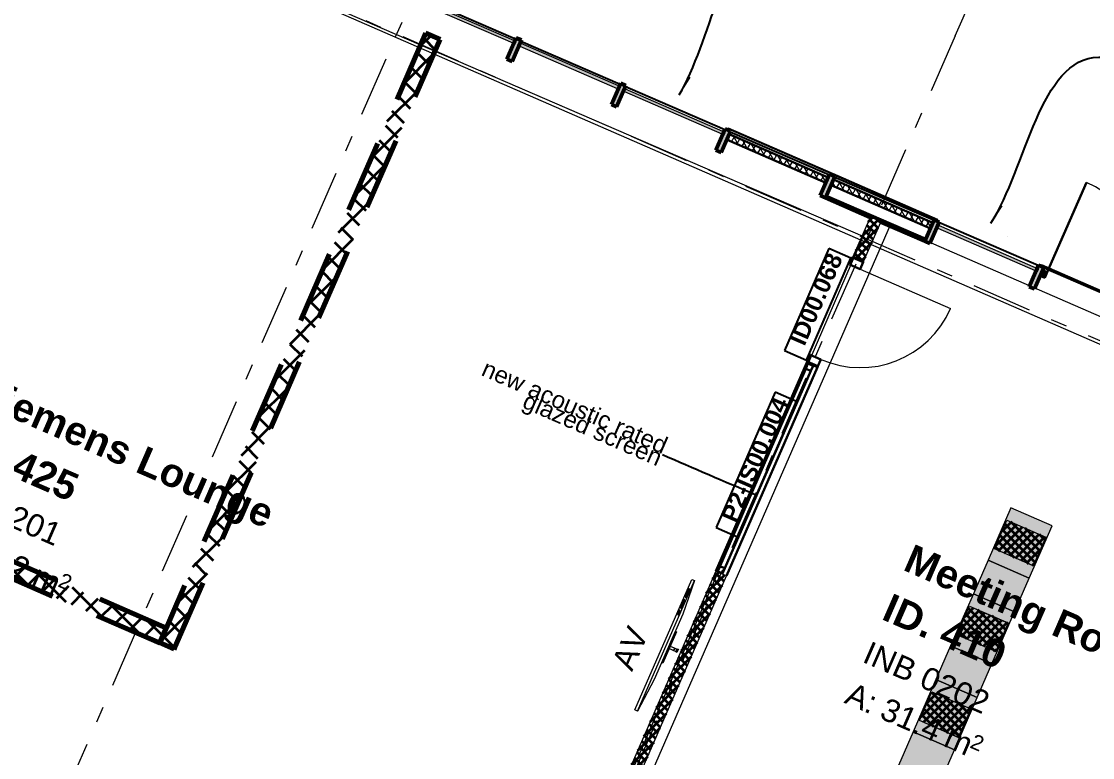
# Model space of a CAD drawing. Header units: millimetres. Extents: x -99530 to 1067232, y -97212 to 137997.
# Drawn here: x 998482 to 1007882, y 8505 to 14967 of the extents above; entities that cross this region are included whole.
import ezdxf
from ezdxf.enums import TextEntityAlignment as Align

# ---------------------------------------------------------------- set-up
doc = ezdxf.new("R2010")
doc.units = ezdxf.units.MM
doc.header["$MEASUREMENT"] = 0
doc.linetypes.add('Double Dashed', pattern=[1093.611073, 529.166651, -211.666656, 141.111112, -211.666656])
doc.linetypes.add('Long Dashed', pattern=[1058.333302, 634.99999, -423.333311])
for name, color, linetype in [('A-15-MG_Structural_Grid', 7, 'Continuous'), ('A-20-M_Floor_Slab', 7, 'Continuous'), ('A-25-M_Curtain_Wall', 7, 'Continuous'), ('A-25-M_Wall_Ext', 7, 'Continuous'), ('A-25-M_Wall_Int', 7, 'Continuous'), ('Demolished_A-25-M_Wall_Int', 7, 'Continuous'), ('New_A-05-M_Gross_Int_Siemens', 7, 'Continuous'), ('New_A-25-M_Wall_Int', 7, 'Continuous'), ('New_ArchiCAD Door Markers', 7, 'Continuous'), ('New_ArchiCAD Doors', 7, 'Continuous'), ('New_ArchiCAD Window Markers', 7, 'Continuous'), ('New_ArchiCAD Windows', 7, 'Continuous')]:
    doc.layers.add(name, color=color, linetype=linetype)
for name, color, linetype, lineweight, true_color in [('A-15-MG_Structural_Grid_Pen_No__163', 7, 'Continuous', 0, 0x750077), ('A-25-M_Curtain_Wall_Pen_No__144', 7, 'Continuous', 0, 0xc8c8c8), ('A-25-M_Curtain_Wall_Pen_No__165', 7, 'Continuous', 0, 0x006060), ('A-25-M_Curtain_Wall_Pen_No__27', 7, 'Continuous', 50, 0x2a2a2a), ('A-25-M_Curtain_Wall_Pen_No__43', 7, 'Continuous', 30, 0x444444), ('A-25-M_Wall_Ext_Pen_No__64', 7, 'Continuous', 20, 0x606060), ('A-25-M_Wall_Int_Pen_No__107', 7, 'Continuous', 15, 0xa6a6a6), ('A-25-M_Wall_Int_Pen_No__27', 7, 'Continuous', 50, 0x2a2a2a), ('ArchiCAD Doors_Pen_No__103', 7, 'Continuous', 15, 0xa6a6a6), ('ArchiCAD Doors_Pen_No__43', 7, 'Continuous', 30, 0x444444), ('New_A-05-M_Gross_Int_Siemens_Pen_No__74', 7, 'Continuous', 20, 0x606060), ('New_ArchiCAD Doors_Pen_No__43', 7, 'Continuous', 30, 0x444444), ('New_ArchiCAD Doors_Pen_No__63', 7, 'Continuous', 20, 0x606060), ('New_ArchiCAD Windows_Pen_No__43', 7, 'Continuous', 30, 0x444444)]:
    doc.layers.add(name, color=color, linetype=linetype, lineweight=lineweight, true_color=true_color)
for name, color, linetype, lineweight in [('A-20-M_Floor_Slab_Pen_No__89', 8, 'Continuous', 20), ('A-25-M_Curtain_Wall_Pen_No__1', 7, 'Continuous', 13), ('A-25-M_Wall_Ext_Pen_No__4', 7, 'Continuous', 20), ('A-95-H_Fill_Plan_FloorTrunking_Pen_No__1', 7, 'Continuous', 13), ('A-95-H_Fill_Plan_FloorTrunking_Pen_No__101', 252, 'Continuous', 15), ('A-95-P_Text_1_50_GA_Pen_No__1', 7, 'Continuous', 13), ('A-95-P_Text_1_50_GA_Pen_No__85', 8, 'Continuous', 20), ('ArchiCAD Doors_Pen_No__3', 7, 'Continuous', 18), ('Demolished_A-25-M_Wall_Int_Pen_No__175', 1, 'Continuous', 35), ('Demolished_A-25-M_Wall_Int_Pen_No__177', 1, 'Continuous', 70), ('G-10-P_Topo_Building_Pen_No__194', 7, 'Continuous', 25), ('G-10-P_Topo_Misc_Pen_No__1', 7, 'Continuous', 13), ('New_A-25-M_Wall_Int_Pen_No__1', 7, 'Continuous', 13), ('New_A-25-M_Wall_Int_Pen_No__155', 5, 'Continuous', 35), ('New_A-95-H_Fill_Plan_FloorTrunking_Pen_No__1', 7, 'Continuous', 13), ('New_A-95-H_Fill_Plan_FloorTrunking_Pen_No__155', 5, 'Continuous', 35), ('New_A-95-P_Text_1_50_GA_Pen_No__1', 7, 'Continuous', 13), ('New_A-95-P_Text_1_50_GA_Pen_No__85', 8, 'Continuous', 20), ('New_ArchiCAD Door Markers_Pen_No__1', 7, 'Continuous', 13), ('New_ArchiCAD Door Markers_Pen_No__5', 7, 'Continuous', 25), ('New_ArchiCAD Doors_Pen_No__1', 7, 'Continuous', 13), ('New_ArchiCAD Window Markers_Pen_No__1', 7, 'Continuous', 13), ('New_ArchiCAD Window Markers_Pen_No__5', 7, 'Continuous', 25), ('New_ArchiCAD Windows_Pen_No__1', 7, 'Continuous', 13), ('New_ArchiCAD Zone Stamps_Pen_No__6', 7, 'Continuous', 35)]:
    doc.layers.add(name, color=color, linetype=linetype, lineweight=lineweight)
doc.styles.add('GENERATED_STYLE_1', font='')
doc.styles.add('GENERATED_STYLE_2', font='')
doc.styles.add('GENERATED_STYLE_3', font='')
doc.styles.add('GENERATED_STYLE_4', font='')
doc.styles.get('GENERATED_STYLE_1').set_extended_font_data('Arial', bold=True)
doc.styles.get('GENERATED_STYLE_2').set_extended_font_data('Swis721 BT', bold=True)
doc.styles.get('GENERATED_STYLE_3').set_extended_font_data('Arial')
doc.styles.get('GENERATED_STYLE_4').set_extended_font_data('Swis721 BT')
doc.dimstyles.new('GENERATED_STYLE__2', dxfattribs={"dimtxt": 0.18, "dimasz": 182.4, "dimexe": 0.18, "dimexo": 0.0625, "dimgap": 0.09, "dimtad": 0, "dimtih": 1, "dimtoh": 1, "dimdec": 4, "dimzin": 0, "dimdsep": 46, "dimcen": 0.09, "dimadec": 0, "dimazin": 0, "dimtfac": 1, "dimtdec": 4, "dimtmove": 0, "dimatfit": 3, "dimldrblk": 'ARROWHEAD_5', "dimfxl": 1, "dimtolj": 1, "dimtzin": 0, "dimarcsym": 0})
pattern_1 = [(60, (976938, 0), (-43.30127, 25), []), (120, (976938, 0), (43.30127, 25), [])]
pattern_2 = [(45, (976938, 0), (-35.35534, 35.35534), []), (135, (976938, 0), (35.35534, 35.35534), [])]
pattern_3 = [(45, (976938, 0), (-91.9239, 91.9239), []), (135, (976938, 0), (91.9239, 91.9239), [])]
pattern_4 = [(103.994, (976938, 0), (-1137.956, 451.32), [0, -965.2, 0, -1079.5, 0, -1031.875]), (73.994, (976938, 0), (-1195.13, 1745.31), [0, -520.7, 0, -869.95, 0, -333.375]), (33.994, (976626.5, -716.2), (785.414, 1814.82), [0, -317.5, 0, -1143, 0, -1492.25]), (23.994, (976626.5, -716.2), (250.28, 1972.77), [0, -158.75, 0, -749.3, 0, -857.25])]

# ---------------------------------------------------------------- blocks, each defined once
blk = doc.blocks.new('Meeting Room_INB 0202_48_3', base_point=(1006931.7, 8916.2))
at = {"layer": 'New_A-05-M_Gross_Int_Siemens_Pen_No__74', "linetype": 'Continuous'}
for p, q in [((1006106.4, 13178.4), (1003212.8, 6542.4)), ((1010080, 11445.7), (1006106.4, 13178.4))]:
    blk.add_line(p, q, dxfattribs=at)
at = {"layer": 'New_ArchiCAD Zone Stamps_Pen_No__6'}
for tag, height, style, p in [('ROOM_NAME', 250, 'GENERATED_STYLE_1', (1006308.5, 10384.4)), ('zoneNameLine2', 250, 'GENERATED_STYLE_1', (1006120.1, 9952.3)), ('ROOM_NUMBER', 200, 'GENERATED_STYLE_3', (1005931.7, 9531.6)), ('measuredAreaCode', 200, 'GENERATED_STYLE_3', (1005774.6, 9171.5)), ('DUMMY_649', 200, 'GENERATED_STYLE_3', (1006082, 9037.4)), ('DUMMY_650', 200, 'GENERATED_STYLE_3', (1006571.4, 8824)), ('DUMMY_651', 133.3, 'GENERATED_STYLE_3', (1006850.7, 8717.5))]:
    blk.add_attdef(tag, text='', height=height, rotation=336.44041, dxfattribs=dict(at, style=style)).set_placement(p, align=Align.TOP_LEFT)
blk = doc.blocks.new('Siemens Lounge_INB 0201_50_3', base_point=(998963, 10315.2))
at = {"layer": 'New_A-05-M_Gross_Int_Siemens_Pen_No__74', "linetype": 'Continuous'}
for p, q in [((1005868, 13080.2), (996323, 17211.5)), ((1001391.4, 2715.5), (1005868, 13080.2))]:
    blk.add_line(p, q, dxfattribs=at)
at = {"layer": 'New_ArchiCAD Zone Stamps_Pen_No__6'}
for tag, height, style, p in [('ROOM_NAME', 250, 'GENERATED_STYLE_1', (998165, 11859.6)), ('zoneNameLine2', 250, 'GENERATED_STYLE_1', (997976.6, 11427.5)), ('ROOM_NUMBER', 200, 'GENERATED_STYLE_3', (997788.1, 11006.8)), ('measuredAreaCode', 200, 'GENERATED_STYLE_3', (997631.1, 10646.7)), ('DUMMY_649', 200, 'GENERATED_STYLE_3', (997938.5, 10512.7)), ('DUMMY_650', 200, 'GENERATED_STYLE_3', (998567.7, 10238.3)), ('DUMMY_651', 133.3, 'GENERATED_STYLE_3', (998847, 10131.8))]:
    blk.add_attdef(tag, text='', height=height, rotation=336.44041, dxfattribs=dict(at, style=style)).set_placement(p, align=Align.TOP_LEFT)
blk = doc.blocks.new('Slab_5_3', base_point=(977314.7, -362.2))
at = {"layer": 'A-20-M_Floor_Slab_Pen_No__89', "linetype": 'Continuous', "flags": 128}
blk.add_lwpolyline([(977314.7, -362.2), (984728.9, 6537.3), (984643.8, 6629.2), (987876.2, 9637.2), (992165.2, 7766.9), (996287.1, 17219.8), (1030611.3, 2252.7), (1030904.7, 2124.8), (1026692.8, -7534.4), (1026399.5, -7406.5), (1021328.1, -19036.6), (980552.3, -1256.3), (980362.6, -1691.3)], close=True, dxfattribs=at)
blk = doc.blocks.new('Curtain Wall_8_3', base_point=(976938, 0))
at = {"layer": 'A-25-M_Curtain_Wall', "linetype": 'Continuous', "lineweight": 0, "true_color": 0x000000}
h = blk.add_hatch(dxfattribs=at)
h.set_pattern_fill('Batt_Insulation_0003', color=178, style=0, pattern_type=2)
h.set_pattern_definition(pattern_1)
h.paths.add_polyline_path([(1005562.6, 13597.9), (1004691.8, 13977.6), (1004671, 13929.9), (1005541.8, 13550.2)])
h = blk.add_hatch(dxfattribs=at)
h.set_pattern_fill('Batt_Insulation_0003', color=178, style=0, pattern_type=2)
h.set_pattern_definition(pattern_1)
h.paths.add_polyline_path([(1006479.3, 13198.3), (1005608.4, 13577.9), (1005587.6, 13530.3), (1006458.5, 13150.6)])
at = {"layer": 'A-25-M_Curtain_Wall_Pen_No__144', "linetype": 'Continuous'}
for points in [[(1002824.6, 14824.3), (1002742.6, 14636.4), (1002788.5, 14616.4), (1002870.4, 14804.3)], [(1003741.2, 14424.7), (1003659.3, 14236.8), (1003705.1, 14216.8), (1003787.1, 14404.7)], [(1004657.9, 14025.1), (1004576, 13837.1), (1004621.8, 13817.2), (1004703.7, 14005.1)], [(1005574.6, 13625.4), (1005492.7, 13437.5), (1005538.5, 13417.5), (1005620.4, 13605.4)], [(1006491.3, 13225.8), (1006409.3, 13037.9), (1006455.2, 13017.9), (1006537.1, 13205.8)], [(1007407.9, 12826.1), (1007326, 12638.2), (1007371.8, 12618.2), (1007453.8, 12806.2)]]:
    blk.add_hatch(color=256, dxfattribs=at).paths.add_polyline_path(points)
at = {"layer": 'A-25-M_Curtain_Wall_Pen_No__165', "linetype": 'Continuous', "lineweight": 0, "true_color": 0x001818}
for points in [[(1001920.2, 15159.7), (1002814.9, 14769.6), (1002824.5, 14791.6), (1001929.8, 15181.7)], [(1002836.9, 14760), (1003731.6, 14370), (1003741.2, 14392), (1002846.5, 14782)], [(1003753.6, 14360.4), (1004648.2, 13970.4), (1004657.8, 13992.4), (1003763.2, 14382.4)], [(1006503.6, 13161.5), (1007398.3, 12771.4), (1007407.9, 12793.4), (1006513.2, 13183.5)]]:
    blk.add_hatch(color=168, dxfattribs=at).paths.add_polyline_path(points)
at = {"layer": 'ArchiCAD Doors_Pen_No__103', "linetype": 'Continuous'}
blk.add_hatch(color=256, dxfattribs=at).paths.add_polyline_path([(1007421.8, 12732.8), (1007463, 12714.8), (1007485, 12765.3), (1007443.8, 12783.2)])
at = {"layer": 'A-25-M_Curtain_Wall_Pen_No__1', "linetype": 'Continuous'}
for p, q in [((1001920.2, 15159.7), (1002814.9, 14769.6)), ((1002824.5, 14791.6), (1001929.8, 15181.7)), ((1002814.9, 14769.6), (1002824.5, 14791.6)), ((1002846.5, 14782), (1002836.9, 14760)), ((1002836.9, 14760), (1003731.6, 14370)), ((1003741.2, 14392), (1002846.5, 14782)), ((1003731.6, 14370), (1003741.2, 14392)), ((1003763.2, 14382.4), (1003753.6, 14360.4)), ((1004657.8, 13992.4), (1003763.2, 14382.4)), ((1003753.6, 14360.4), (1004648.2, 13970.4)), ((1004648.2, 13970.4), (1004657.8, 13992.4)), ((1006513.2, 13183.5), (1006503.6, 13161.5)), ((1006503.6, 13161.5), (1007398.3, 12771.4)), ((1007407.9, 12793.4), (1006513.2, 13183.5)), ((1007398.3, 12771.4), (1007407.9, 12793.4))]:
    blk.add_line(p, q, dxfattribs=at)
at = {"layer": 'A-25-M_Curtain_Wall_Pen_No__27', "linetype": 'Continuous'}
for p, q in [((1002824.6, 14824.3), (1002742.6, 14636.4)), ((1002788.5, 14616.4), (1002870.4, 14804.3)), ((1002870.4, 14804.3), (1002824.6, 14824.3)), ((1002742.6, 14636.4), (1002788.5, 14616.4)), ((1003741.2, 14424.7), (1003659.3, 14236.8)), ((1003705.1, 14216.8), (1003787.1, 14404.7)), ((1003787.1, 14404.7), (1003741.2, 14424.7)), ((1003659.3, 14236.8), (1003705.1, 14216.8)), ((1004657.9, 14025.1), (1004576, 13837.1)), ((1004703.7, 14005.1), (1004657.9, 14025.1)), ((1004621.8, 13817.2), (1004703.7, 14005.1)), ((1004576, 13837.1), (1004621.8, 13817.2)), ((1005574.6, 13625.4), (1005492.7, 13437.5)), ((1005538.5, 13417.5), (1005620.4, 13605.4)), ((1005620.4, 13605.4), (1005574.6, 13625.4)), ((1005492.7, 13437.5), (1005538.5, 13417.5)), ((1006491.3, 13225.8), (1006409.3, 13037.9)), ((1006455.2, 13017.9), (1006537.1, 13205.8)), ((1006537.1, 13205.8), (1006491.3, 13225.8)), ((1006409.3, 13037.9), (1006455.2, 13017.9)), ((1007407.9, 12826.1), (1007326, 12638.2)), ((1007371.8, 12618.2), (1007453.8, 12806.2)), ((1007453.8, 12806.2), (1007407.9, 12826.1)), ((1007326, 12638.2), (1007371.8, 12618.2))]:
    blk.add_line(p, q, dxfattribs=at)
at = {"layer": 'A-25-M_Curtain_Wall_Pen_No__43', "linetype": 'Continuous'}
for p, q in [((1005541.8, 13550.2), (1004671, 13929.9)), ((1004691.8, 13977.6), (1005562.6, 13597.9)), ((1005608.4, 13577.9), (1006479.3, 13198.3)), ((1006458.5, 13150.6), (1005587.6, 13530.3))]:
    blk.add_line(p, q, dxfattribs=at)
at = {"layer": 'ArchiCAD Doors_Pen_No__3', "linetype": 'Continuous'}
blk.add_arc((1007485, 12765.3), 860, 336.44455, 66.44455, dxfattribs=at)
at = {"layer": 'ArchiCAD Doors_Pen_No__43', "linetype": 'Continuous'}
for p, q in [((1007485, 12765.3), (1007828.7, 13553.6)), ((1007443.8, 12783.2), (1007421.8, 12732.8)), ((1007421.8, 12732.8), (1007463, 12714.8)), ((1007485, 12765.3), (1007443.8, 12783.2)), ((1007463, 12714.8), (1007485, 12765.3))]:
    blk.add_line(p, q, dxfattribs=at)
blk = doc.blocks.new('Window Stamp 18[2]_3', base_point=(1005069.7, 11016.4))
at = {"layer": 'New_ArchiCAD Window Markers_Pen_No__5', "linetype": 'Continuous'}
for p, q in [((1005095.9, 11711.3), (1004578.3, 10524.3)), ((1005290, 11626.7), (1005095.9, 11711.3)), ((1004772.4, 10439.6), (1005290, 11626.7)), ((1004772.4, 10439.6), (1005290, 11626.7)), ((1004578.3, 10524.3), (1004772.4, 10439.6))]:
    blk.add_line(p, q, dxfattribs=at)
at = {"layer": 'New_ArchiCAD Window Markers_Pen_No__1', "style": 'GENERATED_STYLE_2'}
blk.add_attdef('AC_WIDO_ID', text='', height=150, rotation=66.44041, dxfattribs=at).set_placement((1004795.9, 10538.2), align=Align.BOTTOM_LEFT)
blk = doc.blocks.new('Window 19[1]_3', base_point=(976938, 0))
at = {"layer": 'New_ArchiCAD Windows_Pen_No__1', "linetype": 'Continuous'}
for p, q in [((1005389.7, 11967.8), (1005386.9, 11969)), ((1005390.6, 11967.4), (1005389.7, 11967.8)), ((1005399.8, 11963.4), (1005390.6, 11967.4)), ((1005432.8, 11949), (1005399.8, 11963.4)), ((1004590.3, 10134.5), (1004587.5, 10135.7)), ((1004591.2, 10134.1), (1004590.3, 10134.5)), ((1004600.3, 10130.1), (1004591.2, 10134.1)), ((1004633.3, 10115.7), (1004600.3, 10130.1))]:
    blk.add_line(p, q, dxfattribs=at)
at = {"layer": 'New_ArchiCAD Windows_Pen_No__43', "linetype": 'Continuous'}
for p, q in [((1004576.5, 10140.5), (1005375.9, 11973.8)), ((1005364.9, 11918.6), (1005384.9, 11964.4)), ((1005384.9, 11964.4), (1005386.9, 11969)), ((1005430.8, 11944.4), (1005384.9, 11964.4)), ((1005430.8, 11944.4), (1005410.8, 11898.6)), ((1005432.8, 11949), (1005430.8, 11944.4)), ((1004609.5, 10186.1), (1005364.9, 11918.6)), ((1005410.8, 11898.6), (1004655.3, 10166.1)), ((1004670, 10099.7), (1005469.4, 11933)), ((1005410.8, 11898.6), (1005364.9, 11918.6)), ((1004589.5, 10140.3), (1004609.5, 10186.1)), ((1004609.5, 10186.1), (1004655.3, 10166.1)), ((1004655.3, 10166.1), (1004635.3, 10120.3)), ((1004587.5, 10135.7), (1004589.5, 10140.3)), ((1004635.3, 10120.3), (1004589.5, 10140.3)), ((1004635.3, 10120.3), (1004633.3, 10115.7))]:
    blk.add_line(p, q, dxfattribs=at)
at = {"layer": 'New_ArchiCAD Window Markers'}
ref = blk.add_blockref('Window Stamp 18[2]_3', (1005069.7, 11016.4), dxfattribs=at)
ref.add_attrib('AC_WIDO_ID', 'P2-IS00.004', dxfattribs={"layer": 'New_ArchiCAD Window Markers_Pen_No__1', "color": 7, "height": 150, "rotation": 66.44041, "style": 'GENERATED_STYLE_2'}).set_placement((1004795.9, 10538.2), align=Align.BOTTOM_LEFT)
blk = doc.blocks.new('Door Stamp 17[3]_3', base_point=(1005671.3, 12395.9))
at = {"layer": 'New_ArchiCAD Door Markers_Pen_No__5', "linetype": 'Continuous'}
for p, q in [((1005568, 12974), (1005177.5, 12078.3)), ((1005762.1, 12889.3), (1005568, 12974)), ((1005371.6, 11993.6), (1005762.1, 12889.3)), ((1005371.6, 11993.6), (1005762.1, 12889.3)), ((1005177.5, 12078.3), (1005371.6, 11993.6))]:
    blk.add_line(p, q, dxfattribs=at)
at = {"layer": 'New_ArchiCAD Door Markers_Pen_No__1', "style": 'GENERATED_STYLE_2'}
blk.add_attdef('AC_WIDO_ID', text='', height=150, rotation=66.44041, dxfattribs=at).set_placement((1005395.1, 12092.2), align=Align.BOTTOM_LEFT)
blk = doc.blocks.new('Door 19[5]_3', base_point=(976938, 0))
at = {"layer": 'New_ArchiCAD Doors_Pen_No__1', "linetype": 'Continuous'}
for p, q in [((1005779.6, 12899.6), (1005793.4, 12893.6)), ((1005793.4, 12893.6), (1005794.3, 12893.2)), ((1005794.3, 12893.2), (1005803.5, 12889.2)), ((1005803.5, 12889.2), (1005849.3, 12869.2)), ((1005849.3, 12869.2), (1005858.5, 12865.2)), ((1005858.5, 12865.2), (1005859.4, 12864.8)), ((1005859.4, 12864.8), (1005873.1, 12858.8)), ((1005375.9, 11973.8), (1005389.7, 11967.8)), ((1005389.7, 11967.8), (1005390.6, 11967.4)), ((1005390.6, 11967.4), (1005399.8, 11963.4)), ((1005399.8, 11963.4), (1005445.6, 11943.4)), ((1005445.6, 11943.4), (1005454.8, 11939.4)), ((1005454.8, 11939.4), (1005455.7, 11939)), ((1005455.7, 11939), (1005469.4, 11933))]:
    blk.add_line(p, q, dxfattribs=at)
at = {"layer": 'New_ArchiCAD Doors_Pen_No__43', "linetype": 'Continuous'}
for p, q in [((1005750.4, 12832.7), (1005776.8, 12893.2)), ((1005776.8, 12893.2), (1005779.6, 12899.6)), ((1005776.8, 12893.2), (1005870.3, 12852.4)), ((1005873.1, 12858.8), (1005779.6, 12899.6)), ((1005843.9, 12791.9), (1005750.4, 12832.7)), ((1005870.3, 12852.4), (1005843.9, 12791.9)), ((1005870.3, 12852.4), (1005873.1, 12858.8)), ((1005378.7, 11980.2), (1005405.1, 12040.7)), ((1005405.1, 12040.7), (1005498.6, 11999.9)), ((1005378.7, 11980.2), (1005375.9, 11973.8)), ((1005469.4, 11933), (1005375.9, 11973.8)), ((1005472.2, 11939.4), (1005378.7, 11980.2)), ((1005472.2, 11939.4), (1005469.4, 11933)), ((1005498.6, 11999.9), (1005472.2, 11939.4))]:
    blk.add_line(p, q, dxfattribs=at)
at = {"layer": 'New_ArchiCAD Doors_Pen_No__63', "linetype": 'Continuous'}
blk.add_line((1005843.9, 12791.9), (1006635.9, 12446.6), dxfattribs=at)
blk.add_arc((1005843.9, 12791.9), 864, 246.44041, 336.44041, dxfattribs=at)
at = {"layer": 'New_ArchiCAD Door Markers'}
ref = blk.add_blockref('Door Stamp 17[3]_3', (1005671.3, 12395.9), dxfattribs=at)
ref.add_attrib('AC_WIDO_ID', 'ID00.068', dxfattribs={"layer": 'New_ArchiCAD Door Markers_Pen_No__1', "color": 7, "height": 150, "rotation": 66.44041, "style": 'GENERATED_STYLE_2'}).set_placement((1005395.1, 12092.2), align=Align.BOTTOM_LEFT)
blk = doc.blocks.new('Wall_127_3', base_point=(1006024.3, 13205.7))
at = {"layer": 'New_A-25-M_Wall_Int_Pen_No__155', "linetype": 'Continuous'}
h = blk.add_hatch(dxfattribs=at)
h.set_pattern_fill('Grid_5x5_Diagonal_0003', color=256, style=0, pattern_type=2)
h.set_pattern_definition(pattern_2)
h.paths.add_polyline_path([(1005930.8, 13246.4), (1005779.6, 12899.6), (1005793.4, 12893.6), (1005794.3, 12893.2), (1005803.5, 12889.2), (1005849.3, 12869.2), (1005858.5, 12865.2), (1005859.4, 12864.8), (1005873.1, 12858.8), (1006024.3, 13205.7), (1006010.6, 13211.7), (1006009.7, 13212.1), (1006000.5, 13216), (1005954.7, 13236), (1005945.5, 13240), (1005944.6, 13240.4)])
h = blk.add_hatch(dxfattribs=at)
h.set_pattern_fill('Grid_5x5_Diagonal_0003', color=256, style=0, pattern_type=2)
h.set_pattern_definition(pattern_2)
h.paths.add_polyline_path([(1003021.4, 6574.1), (1003035.1, 6568.1), (1003036.1, 6567.7), (1003045.2, 6563.7), (1003091.1, 6543.7), (1003100.2, 6539.7), (1003101.1, 6539.3), (1003114.9, 6533.3), (1004670, 10099.7), (1004656.3, 10105.7), (1004655.3, 10106.1), (1004646.2, 10110.1), (1004633.3, 10115.7), (1004600.3, 10130.1), (1004591.2, 10134.1), (1004590.3, 10134.5), (1004587.5, 10135.7), (1004576.5, 10140.5)])
at = {"layer": 'New_A-25-M_Wall_Int_Pen_No__1', "linetype": 'Continuous'}
for p, q in [((1005779.6, 12899.6), (1005793.4, 12893.6)), ((1005793.4, 12893.6), (1005794.3, 12893.2)), ((1005794.3, 12893.2), (1005803.5, 12889.2)), ((1005803.5, 12889.2), (1005849.3, 12869.2)), ((1005849.3, 12869.2), (1005858.5, 12865.2)), ((1005858.5, 12865.2), (1005859.4, 12864.8)), ((1005859.4, 12864.8), (1005873.1, 12858.8)), ((1004587.5, 10135.7), (1004576.5, 10140.5)), ((1004590.3, 10134.5), (1004587.5, 10135.7)), ((1004591.2, 10134.1), (1004590.3, 10134.5)), ((1004600.3, 10130.1), (1004591.2, 10134.1)), ((1004633.3, 10115.7), (1004600.3, 10130.1)), ((1004646.2, 10110.1), (1004633.3, 10115.7)), ((1004655.3, 10106.1), (1004646.2, 10110.1)), ((1004656.3, 10105.7), (1004655.3, 10106.1)), ((1004670, 10099.7), (1004656.3, 10105.7))]:
    blk.add_line(p, q, dxfattribs=at)
at = {"layer": 'New_A-25-M_Wall_Int_Pen_No__1', "linetype": 'Continuous', "flags": 128}
for points in [[(1005930.8, 13246.4), (1005779.6, 12899.6)], [(1005873.1, 12858.8), (1006024.3, 13205.7)], [(1004576.5, 10140.5), (1003021.4, 6574.1)], [(1003130.9, 6570), (1004670, 10099.7)]]:
    blk.add_lwpolyline(points, dxfattribs=at)
at = {"layer": 'New_ArchiCAD Doors', "color": 251, "linetype": 'Continuous', "lineweight": 20, "true_color": 0x606060}
blk.add_blockref('Door 19[5]_3', (976938, 0), dxfattribs=at)
at = {"layer": 'New_ArchiCAD Windows', "color": 251, "linetype": 'Continuous', "lineweight": 20, "true_color": 0x606060}
blk.add_blockref('Window 19[1]_3', (976938, 0), dxfattribs=at)
blk = doc.blocks.new('Wall_149_3', base_point=(998101.3, 10359.6))
at = {"layer": 'Demolished_A-25-M_Wall_Int_Pen_No__175', "linetype": 'Continuous'}
h = blk.add_hatch(dxfattribs=at)
h.set_pattern_fill('Concrete_Block_0003', color=256, style=0, pattern_type=2)
h.set_pattern_definition(pattern_3)
h.paths.add_polyline_path([(998173.7, 10175.3), (999695.3, 9511.8), (999751.3, 9640.1), (998101.3, 10359.6)])
at = {"layer": 'Demolished_A-25-M_Wall_Int_Pen_No__177', "linetype": 'Long Dashed', "flags": 128}
for points in [[(999751.3, 9640.1), (998101.3, 10359.6)], [(998173.7, 10175.3), (999695.3, 9511.8)], [(999695.3, 9511.8), (999751.3, 9640.1)]]:
    blk.add_lwpolyline(points, dxfattribs=at)
blk = doc.blocks.new('Wall_150_3', base_point=(997473, 4415.2))
at = {"layer": 'Demolished_A-25-M_Wall_Int_Pen_No__175', "linetype": 'Continuous'}
h = blk.add_hatch(dxfattribs=at)
h.set_pattern_fill('Concrete_Block_0003', color=256, style=0, pattern_type=2)
h.set_pattern_definition(pattern_3)
h.paths.add_polyline_path([(1002029.6, 14865), (999695.3, 9511.7), (999823.7, 9455.8), (1002157.9, 14809)])
at = {"layer": 'Demolished_A-25-M_Wall_Int_Pen_No__177', "linetype": 'Long Dashed'}
for p, q in [((999695.3, 9511.7), (999700.1, 9522.7)), ((999823.7, 9455.8), (999695.3, 9511.7)), ((999823.7, 9455.8), (999828.5, 9466.8))]:
    blk.add_line(p, q, dxfattribs=at)
at = {"layer": 'Demolished_A-25-M_Wall_Int_Pen_No__177', "linetype": 'Long Dashed', "flags": 128}
for points in [[(1002029.6, 14865), (999695.3, 9511.7)], [(1002157.9, 14809), (1002029.6, 14865)], [(999823.7, 9455.8), (1002157.9, 14809)]]:
    blk.add_lwpolyline(points, dxfattribs=at)
blk = doc.blocks.new('Wall_281_3', base_point=(1005538.5, 13417.5))
at = {"layer": 'A-25-M_Wall_Int_Pen_No__107', "linetype": 'Continuous'}
h = blk.add_hatch(dxfattribs=at)
h.set_pattern_fill('613_01__ad_AR_SAND_0003', color=256, style=0, pattern_type=2)
h.set_pattern_definition(pattern_4)
h.paths.add_polyline_path([(1005936.8, 13260.2), (1005544.5, 13431.3), (1005538.5, 13417.5), (1005930.8, 13246.4)])
h = blk.add_hatch(dxfattribs=at)
h.set_pattern_fill('613_01__ad_AR_SAND_0003', color=256, style=0, pattern_type=2)
h.set_pattern_definition(pattern_4)
h.paths.add_polyline_path([(1006024.3, 13205.7), (1006409.3, 13037.8), (1006415.3, 13051.5), (1006030.3, 13219.4)])
at = {"layer": 'New_A-25-M_Wall_Int_Pen_No__155', "linetype": 'Continuous'}
h = blk.add_hatch(dxfattribs=at)
h.set_pattern_fill('Grid_5x5_Diagonal_0003', color=256, style=0, pattern_type=2)
h.set_pattern_definition(pattern_2)
h.paths.add_polyline_path([(1005950.6, 13254.2), (1005936.8, 13260.2), (1005930.8, 13246.4), (1005944.6, 13240.4)])
h = blk.add_hatch(dxfattribs=at)
h.set_pattern_fill('Grid_5x5_Diagonal_0003', color=256, style=0, pattern_type=2)
h.set_pattern_definition(pattern_2)
h.paths.add_polyline_path([(1005951.5, 13253.8), (1005950.6, 13254.2), (1005944.6, 13240.4), (1005945.5, 13240)])
h = blk.add_hatch(dxfattribs=at)
h.set_pattern_fill('Grid_5x5_Diagonal_0003', color=256, style=0, pattern_type=2)
h.set_pattern_definition(pattern_2)
h.paths.add_polyline_path([(1005960.7, 13249.8), (1005951.5, 13253.8), (1005945.5, 13240), (1005954.7, 13236)])
h = blk.add_hatch(dxfattribs=at)
h.set_pattern_fill('Grid_5x5_Diagonal_0003', color=256, style=0, pattern_type=2)
h.set_pattern_definition(pattern_2)
h.paths.add_polyline_path([(1006006.5, 13229.8), (1005960.7, 13249.8), (1005954.7, 13236), (1006000.5, 13216)])
h = blk.add_hatch(dxfattribs=at)
h.set_pattern_fill('Grid_5x5_Diagonal_0003', color=256, style=0, pattern_type=2)
h.set_pattern_definition(pattern_2)
h.paths.add_polyline_path([(1006015.7, 13225.8), (1006006.5, 13229.8), (1006000.5, 13216), (1006009.7, 13212.1)])
h = blk.add_hatch(dxfattribs=at)
h.set_pattern_fill('Grid_5x5_Diagonal_0003', color=256, style=0, pattern_type=2)
h.set_pattern_definition(pattern_2)
h.paths.add_polyline_path([(1006016.6, 13225.4), (1006015.7, 13225.8), (1006009.7, 13212.1), (1006010.6, 13211.7)])
h = blk.add_hatch(dxfattribs=at)
h.set_pattern_fill('Grid_5x5_Diagonal_0003', color=256, style=0, pattern_type=2)
h.set_pattern_definition(pattern_2)
h.paths.add_polyline_path([(1006030.3, 13219.4), (1006016.6, 13225.4), (1006010.6, 13211.7), (1006024.3, 13205.7)])
at = {"layer": 'A-25-M_Wall_Int_Pen_No__27', "linetype": 'Continuous', "flags": 128}
for points in [[(1005544.5, 13431.3), (1005538.5, 13417.5)], [(1005538.5, 13417.5), (1005930.8, 13246.4)], [(1006415.3, 13051.5), (1005544.5, 13431.3)], [(1006024.3, 13205.7), (1006409.3, 13037.8)], [(1006409.3, 13037.8), (1006415.3, 13051.5)]]:
    blk.add_lwpolyline(points, dxfattribs=at)
blk = doc.blocks.new('Solar Shade Straight 19_3')
at = {"layer": 'A-25-M_Wall_Ext_Pen_No__64', "linetype": 'Continuous'}
for p, q in [((1005, -3.5), (0, -3.5)), ((0, -3.5), (0, -10.5)), ((0, -10.5), (1005, -10.5)), ((1005, -10.5), (1005, -3.5))]:
    blk.add_line(p, q, dxfattribs=at)
blk = doc.blocks.new('Standard grid marker')
at = {"layer": 'A-15-MG_Structural_Grid_Pen_No__163', "linetype": 'Double Dashed'}
for q in [(0, 0), (29726, 0)]:
    blk.add_line((1000, 0), q, dxfattribs=at)
blk.add_point((1000, 0), dxfattribs=at)
blk.add_point((1000, 0), dxfattribs=at)
at = {"layer": 'A-15-MG_Structural_Grid_Pen_No__163', "style": 'GENERATED_STYLE_4'}
for tag, p in [('AC_MarkerText_1_0', (-500, 41.2)), ('AC_MarkerText_1_1', (31226, 41.2))]:
    blk.add_attdef(tag, text='', height=350, rotation=90, dxfattribs=at).set_placement(p, align=Align.MIDDLE_CENTER)
blk = doc.blocks.new('Standard grid marker_2')
at = {"layer": 'A-15-MG_Structural_Grid_Pen_No__163', "linetype": 'Double Dashed'}
blk.add_line((1909.1, 0), (86140.3, 0), dxfattribs=at)
at = {"layer": 'A-15-MG_Structural_Grid_Pen_No__163', "style": 'GENERATED_STYLE_4'}
for tag, p in [('AC_MarkerText_1_0', (-500, 952.5)), ('AC_MarkerText_1_1', (88549.4, 952.5))]:
    blk.add_attdef(tag, text='', height=350, rotation=360, dxfattribs=at).set_placement(p, align=Align.MIDDLE_CENTER)
blk = doc.blocks.new('Flat Panel TV 19_2')
at = {"layer": 'A-25-M_Wall_Ext_Pen_No__4', "linetype": 'Continuous'}
for p, q in [((640, 137.5), (610, 137.5)), ((610, 137.5), (610, 127.5)), ((610, 127.5), (640, 127.5)), ((637.5, 127.5), (612.5, 127.5)), ((612.5, 127.5), (612.5, 60)), ((637.5, 60), (637.5, 127.5)), ((640, 127.5), (640, 137.5)), ((312.5, 50), (0, 25)), ((0, 25), (0, 0)), ((0, 25), (1250, 25)), ((0, 0), (1250, 0)), ((937.5, 50), (312.5, 50)), ((775, 60), (475, 60)), ((475, 60), (475, 50)), ((475, 50), (775, 50)), ((612.5, 60), (637.5, 60)), ((775, 50), (775, 60)), ((916.7, 10), (916.7, 16.2)), ((916.7, 16.2), (958.3, 16.2)), ((958.3, 10), (916.7, 10)), ((1250, 25), (937.5, 50)), ((958.3, 16.2), (958.3, 10)), ((979.2, 10), (979.2, 16.2)), ((979.2, 16.2), (1062.5, 16.2)), ((1062.5, 10), (979.2, 10)), ((1062.5, 16.2), (1062.5, 10)), ((1083.3, 10), (1083.3, 16.2)), ((1083.3, 16.2), (1166.7, 16.2)), ((1166.7, 10), (1083.3, 10)), ((1166.7, 16.2), (1166.7, 10)), ((1250, 0), (1250, 25))]:
    blk.add_line(p, q, dxfattribs=at)
blk.add_arc((625, 93.8), 12.5, 0, 180, dxfattribs=at)
blk = doc.blocks.new('ARROWHEAD_5')
at = {"color": 0, "linetype": 'Continuous', "lineweight": 0}
blk.add_line((0, 0), (-1, 0), dxfattribs=at)
blk.add_solid([(-1, 0.2679), (0, 0), (-1, -0.2679), (-1, 0.2679)], dxfattribs=at)

msp = doc.modelspace()

# ---------------------------------------------------------------- hatches: boundary and pattern name
at = {"layer": 'A-95-H_Fill_Plan_FloorTrunking_Pen_No__101', "linetype": 'Continuous', "lineweight": 0, "true_color": 0x727272}
for points in [[(1007326.7, 10080.2), (1007526.6, 10538.5), (1007164.5, 10696.4), (1006964.7, 10238.1)], [(1006836, 9942.9), (1007198, 9785.1), (1007326.7, 10080.2), (1006964.7, 10238.1)], [(1006998.2, 9326.7), (1007198, 9785.1), (1006836, 9942.9), (1006636.1, 9484.6)], [(1006507.4, 9189.5), (1006869.5, 9031.6), (1006998.2, 9326.7), (1006636.1, 9484.6)], [(1006669.6, 8573.3), (1006869.5, 9031.6), (1006507.4, 9189.5), (1006307.6, 8731.1)], [(1006178.9, 8436), (1006540.9, 8278.1), (1006669.6, 8573.3), (1006307.6, 8731.1)]]:
    msp.add_hatch(color=8, dxfattribs=at).paths.add_polyline_path(points)
at = {"layer": 'New_A-95-H_Fill_Plan_FloorTrunking_Pen_No__155', "linetype": 'Continuous'}
h = msp.add_hatch(dxfattribs=at)
h.set_pattern_fill('Grid_5x5_Diagonal_0003', color=256, style=0, pattern_type=2)
h.set_pattern_definition(pattern_2)
h.paths.add_polyline_path([(1007130, 10588.2), (1007471, 10439.5), (1007361.5, 10188.3), (1007020.5, 10337)])
h = msp.add_hatch(dxfattribs=at)
h.set_pattern_fill('Grid_5x5_Diagonal_0003', color=256, style=0, pattern_type=2)
h.set_pattern_definition(pattern_2)
h.paths.add_polyline_path([(1007361.3, 10188.4), (1007020.5, 10337), (1007130, 10588.2), (1007470.8, 10439.6)])
h = msp.add_hatch(dxfattribs=at)
h.set_pattern_fill('Grid_5x5_Diagonal_0003', color=256, style=0, pattern_type=2)
h.set_pattern_definition(pattern_2)
h.paths.add_polyline_path([(1006801.5, 9834.7), (1007142.5, 9686), (1007032.9, 9434.9), (1006691.9, 9583.5)])
h = msp.add_hatch(dxfattribs=at)
h.set_pattern_fill('Grid_5x5_Diagonal_0003', color=256, style=0, pattern_type=2)
h.set_pattern_definition(pattern_2)
h.paths.add_polyline_path([(1007032.7, 9435), (1006691.9, 9583.5), (1006801.5, 9834.7), (1007142.2, 9686.1)])
h = msp.add_hatch(dxfattribs=at)
h.set_pattern_fill('Grid_5x5_Diagonal_0003', color=256, style=0, pattern_type=2)
h.set_pattern_definition(pattern_2)
h.paths.add_polyline_path([(1006472.9, 9081.2), (1006813.9, 8932.5), (1006704.4, 8681.4), (1006363.4, 8830.1)])
h = msp.add_hatch(dxfattribs=at)
h.set_pattern_fill('Grid_5x5_Diagonal_0003', color=256, style=0, pattern_type=2)
h.set_pattern_definition(pattern_2)
h.paths.add_polyline_path([(1006704.1, 8681.5), (1006363.4, 8830.1), (1006472.9, 9081.2), (1006813.7, 8932.6)])

# ---------------------------------------------------------------- linework, layer by layer
at = {"layer": 'A-95-H_Fill_Plan_FloorTrunking_Pen_No__1', "linetype": 'Continuous', "flags": 128}
for points in [[(1007326.7, 10080.2), (1007526.6, 10538.5), (1007164.5, 10696.4), (1006964.7, 10238.1)], [(1006836, 9942.9), (1007198, 9785.1), (1007326.7, 10080.2), (1006964.7, 10238.1)], [(1006998.2, 9326.7), (1007198, 9785.1), (1006836, 9942.9), (1006636.1, 9484.6)], [(1006507.4, 9189.5), (1006869.5, 9031.6), (1006998.2, 9326.7), (1006636.1, 9484.6)], [(1006669.6, 8573.3), (1006869.5, 9031.6), (1006507.4, 9189.5), (1006307.6, 8731.1)], [(1006178.9, 8436), (1006540.9, 8278.1), (1006669.6, 8573.3), (1006307.6, 8731.1)]]:
    msp.add_lwpolyline(points, close=True, dxfattribs=at)
at = {"layer": 'G-10-P_Topo_Building_Pen_No__194', "linetype": 'Continuous'}
msp.add_line((1031236.8, 2500), (996055.5, 17741.7), dxfattribs=at)
at = {"layer": 'G-10-P_Topo_Misc_Pen_No__1', "linetype": 'Continuous'}
msp.add_line((1007135.2, 13082.8), (1007135.2, 13082.8), dxfattribs=at)
at = {"layer": 'New_A-95-H_Fill_Plan_FloorTrunking_Pen_No__1', "linetype": 'Continuous', "flags": 128}
for points in [[(1007130, 10588.2), (1007471, 10439.5), (1007361.5, 10188.3), (1007020.5, 10337)], [(1007361.3, 10188.4), (1007020.5, 10337), (1007130, 10588.2), (1007470.8, 10439.6)], [(1006801.5, 9834.7), (1007142.5, 9686), (1007032.9, 9434.9), (1006691.9, 9583.5)], [(1007032.7, 9435), (1006691.9, 9583.5), (1006801.5, 9834.7), (1007142.2, 9686.1)], [(1006472.9, 9081.2), (1006813.9, 8932.5), (1006704.4, 8681.4), (1006363.4, 8830.1)], [(1006704.1, 8681.5), (1006363.4, 8830.1), (1006472.9, 9081.2), (1006813.7, 8932.6)]]:
    msp.add_lwpolyline(points, close=True, dxfattribs=at)

# ---------------------------------------------------------------- block references
at = {"layer": 'A-15-MG_Structural_Grid', "color": 8, "linetype": 'Continuous', "lineweight": 15, "zscale": 1000}
for name, p, rotation in [('Standard grid marker_2', (985041.9, 22153.2), 336.440411583993), ('Standard grid marker', (1002952.6, 17557.1), 246.440411583993), ('Standard grid marker', (1007077.5, 15758.5), 246.440411583993)]:
    msp.add_blockref(name, p, dxfattribs=dict(at, rotation=rotation))
at = {"layer": 'A-20-M_Floor_Slab', "color": 8, "linetype": 'Continuous', "lineweight": 20}
msp.add_blockref('Slab_5_3', (977314.7, -362.2), dxfattribs=at)
at = {"layer": 'A-25-M_Curtain_Wall', "linetype": 'Continuous', "lineweight": 0}
msp.add_blockref('Curtain Wall_8_3', (976938, 0), dxfattribs=at)
at = {"layer": 'A-25-M_Wall_Ext', "color": 251, "linetype": 'Continuous', "lineweight": 20, "true_color": 0x606060, "zscale": 1000}
for p, rotation in [((1005604.7, 13619.4), 156.4404115839872), ((1006521.3, 13219.7), 156.4404115839872), ((1008354.4, 12419.6), 156.4404115839912)]:
    msp.add_blockref('Solar Shade Straight 19_3', p, dxfattribs=dict(at, rotation=rotation))
at = {"layer": 'A-25-M_Wall_Ext', "color": 251, "linetype": 'Continuous', "lineweight": 20, "true_color": 0x606060, "xscale": -1, "zscale": 1000, "rotation": 246.4404115839909}
msp.add_blockref('Flat Panel TV 19_2', (1003865.2, 8923.4), dxfattribs=at)
at = {"layer": 'A-25-M_Wall_Int', "color": 250, "lineweight": 50, "true_color": 0x2a2a2a}
msp.add_blockref('Wall_281_3', (1005538.5, 13417.5), dxfattribs=at)
at = {"layer": 'Demolished_A-25-M_Wall_Int', "color": 1, "lineweight": 70}
for name, p in [('Wall_150_3', (997473, 4415.2)), ('Wall_149_3', (998101.3, 10359.6))]:
    msp.add_blockref(name, p, dxfattribs=at)
at = {"layer": 'New_A-05-M_Gross_Int_Siemens', "linetype": 'Continuous'}
ref = msp.add_blockref('Siemens Lounge_INB 0201_50_3', (998963, 10315.2), dxfattribs=at)
ref.add_attrib('ROOM_NAME', 'Siemens Lounge', dxfattribs={"layer": 'New_ArchiCAD Zone Stamps_Pen_No__6', "color": 7, "height": 250, "rotation": 336.44041, "style": 'GENERATED_STYLE_1'}).set_placement((998165, 11859.6), align=Align.TOP_LEFT)
ref.add_attrib('ROOM_NUMBER', 'INB 0201', dxfattribs={"layer": 'New_ArchiCAD Zone Stamps_Pen_No__6', "color": 7, "height": 200, "rotation": 336.44041, "style": 'GENERATED_STYLE_3'}).set_placement((997788.1, 11006.8), align=Align.TOP_LEFT)
ref.add_attrib('zoneNameLine2', 'ID. 425', dxfattribs={"layer": 'New_ArchiCAD Zone Stamps_Pen_No__6', "color": 7, "height": 250, "rotation": 336.44041, "style": 'GENERATED_STYLE_1'}).set_placement((997976.6, 11427.5), align=Align.TOP_LEFT)
ref.add_attrib('DUMMY_649', '135.2', dxfattribs={"layer": 'New_ArchiCAD Zone Stamps_Pen_No__6', "color": 7, "height": 200, "rotation": 336.44041, "style": 'GENERATED_STYLE_3'}).set_placement((997938.5, 10512.7), align=Align.TOP_LEFT)
ref.add_attrib('DUMMY_650', ' m', dxfattribs={"layer": 'New_ArchiCAD Zone Stamps_Pen_No__6', "color": 7, "height": 200, "rotation": 336.44041, "style": 'GENERATED_STYLE_3'}).set_placement((998567.7, 10238.3), align=Align.TOP_LEFT)
ref.add_attrib('DUMMY_651', '2', dxfattribs={"layer": 'New_ArchiCAD Zone Stamps_Pen_No__6', "color": 7, "height": 133.3, "rotation": 336.44041, "style": 'GENERATED_STYLE_3'}).set_placement((998847, 10131.8), align=Align.TOP_LEFT)
ref = msp.add_blockref('Meeting Room_INB 0202_48_3', (1006931.7, 8916.2), dxfattribs=at)
ref.add_attrib('ROOM_NAME', 'Meeting Room', dxfattribs={"layer": 'New_ArchiCAD Zone Stamps_Pen_No__6', "color": 7, "height": 250, "rotation": 336.44041, "style": 'GENERATED_STYLE_1'}).set_placement((1006308.5, 10384.4), align=Align.TOP_LEFT)
ref.add_attrib('ROOM_NUMBER', 'INB 0202', dxfattribs={"layer": 'New_ArchiCAD Zone Stamps_Pen_No__6', "color": 7, "height": 200, "rotation": 336.44041, "style": 'GENERATED_STYLE_3'}).set_placement((1005931.7, 9531.6), align=Align.TOP_LEFT)
ref.add_attrib('zoneNameLine2', 'ID. 410', dxfattribs={"layer": 'New_ArchiCAD Zone Stamps_Pen_No__6', "color": 7, "height": 250, "rotation": 336.44041, "style": 'GENERATED_STYLE_1'}).set_placement((1006120.1, 9952.3), align=Align.TOP_LEFT)
ref.add_attrib('measuredAreaCode', 'A: ', dxfattribs={"layer": 'New_ArchiCAD Zone Stamps_Pen_No__6', "color": 7, "height": 200, "rotation": 336.44041, "style": 'GENERATED_STYLE_3'}).set_placement((1005774.6, 9171.5), align=Align.TOP_LEFT)
ref.add_attrib('DUMMY_649', '31.4', dxfattribs={"layer": 'New_ArchiCAD Zone Stamps_Pen_No__6', "color": 7, "height": 200, "rotation": 336.44041, "style": 'GENERATED_STYLE_3'}).set_placement((1006082, 9037.4), align=Align.TOP_LEFT)
ref.add_attrib('DUMMY_650', ' m', dxfattribs={"layer": 'New_ArchiCAD Zone Stamps_Pen_No__6', "color": 7, "height": 200, "rotation": 336.44041, "style": 'GENERATED_STYLE_3'}).set_placement((1006571.4, 8824), align=Align.TOP_LEFT)
ref.add_attrib('DUMMY_651', '2', dxfattribs={"layer": 'New_ArchiCAD Zone Stamps_Pen_No__6', "color": 7, "height": 133.3, "rotation": 336.44041, "style": 'GENERATED_STYLE_3'}).set_placement((1006850.7, 8717.5), align=Align.TOP_LEFT)
at = {"layer": 'New_A-25-M_Wall_Int', "color": 250, "lineweight": 50, "true_color": 0x2a2a2a}
msp.add_blockref('Wall_127_3', (1006024.3, 13205.7), dxfattribs=at)

# ---------------------------------------------------------------- texts
at = {"layer": 'A-95-P_Text_1_50_GA_Pen_No__1', "linetype": 'Continuous', "insert": (1004107.4, 11161.1), "char_height": 150, "width": 1874.658, "attachment_point": 6, "rotation": 336.44041, "line_spacing_factor": 0.46248, "style": 'GENERATED_STYLE_4'}
msp.add_mtext('\\A1;{\\fSwis721 BT|b0|i0|c0|p34;new acoustic rated glazed screen}', dxfattribs=at)
at = {"layer": 'New_A-95-P_Text_1_50_GA_Pen_No__1', "linetype": 'Continuous', "insert": (1003731.4, 9503.7), "char_height": 200, "attachment_point": 2, "rotation": 66.44041, "style": 'GENERATED_STYLE_4'}
msp.add_mtext('\\A1;{\\fSwis721 BT|b0|i0|c0|p34;\\C5;AV}', dxfattribs=at)

# ---------------------------------------------------------------- leaders
at = {"layer": 'A-95-P_Text_1_50_GA_Pen_No__85', "linetype": 'Continuous', "path_type": 1, "annotation_type": 0, "has_hookline": 1, "hookline_direction": 1, "text_width": 1450, "horizontal_direction": (0.916645, -0.399703, 0)}
msp.add_leader([(1004920.4, 10811.6), (1004107.4, 11161.1)], dimstyle='GENERATED_STYLE__2', dxfattribs=at)
at = {"layer": 'New_A-95-P_Text_1_50_GA_Pen_No__85', "linetype": 'Continuous', "path_type": 1, "annotation_type": 0, "has_hookline": 1, "hookline_direction": 0, "horizontal_direction": (0.916645, -0.399703, 0)}
for points, text_width in [([(1004253.9, 14322.4), (1005099.5, 15680.2), (1005437.2, 15608.2)], 1200), ([(1006989.9, 13196.3), (1007936.1, 14654.2), (1008358.2, 14576.6)], 4050)]:
    msp.add_leader(points, dimstyle='GENERATED_STYLE__2', dxfattribs=dict(at, text_width=text_width))

doc.saveas('drawing.dxf')
